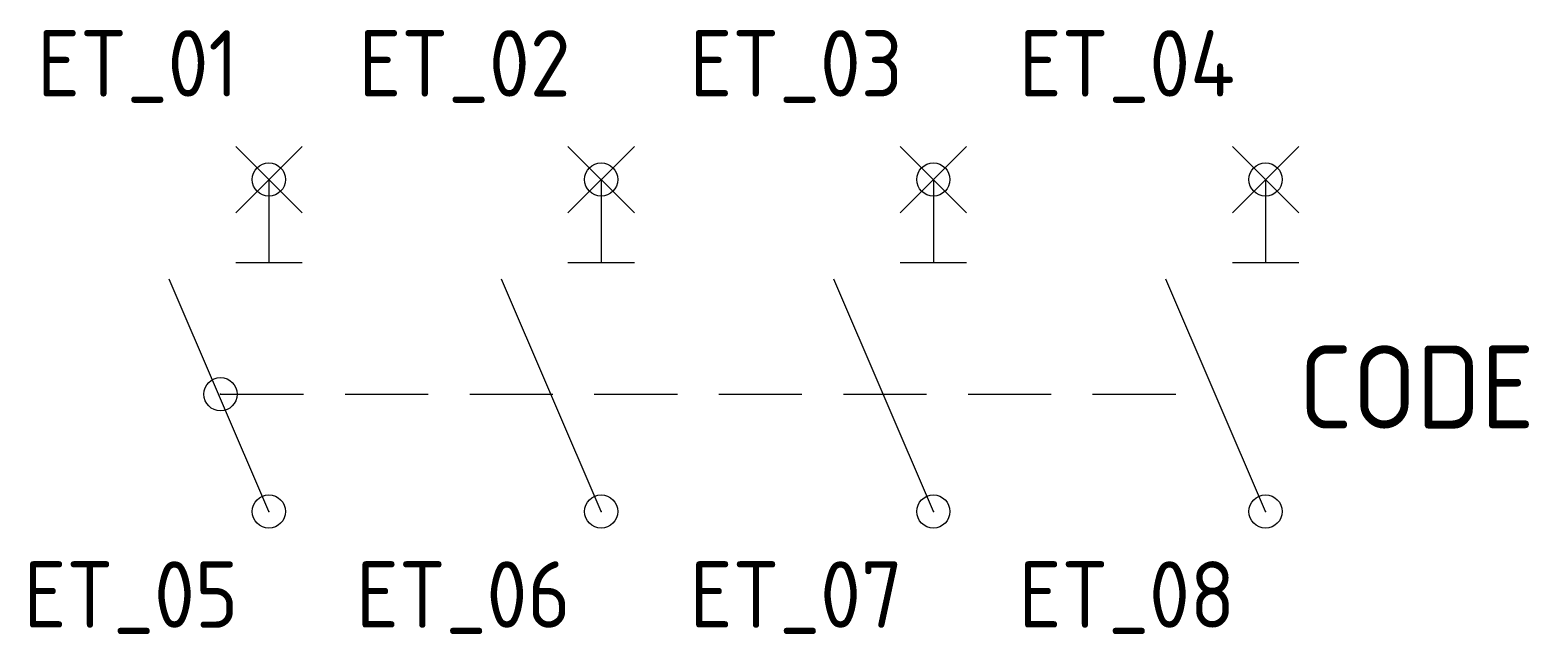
# Model space of a CAD drawing. Extents: x 390.3 to 435.4, y 191.3 to 209.5.
import ezdxf
from ezdxf.enums import TextEntityAlignment as Align

# ---------------------------------------------------------------- set-up
doc = ezdxf.new("R2010")
doc.units = 0
doc.header["$LTSCALE"] = 10
doc.header["$MEASUREMENT"] = 0
doc.header["$PDMODE"] = 32
doc.header["$PDSIZE"] = 1
doc.linetypes.add('DASHED2', pattern=[0.375, 0.25, -0.125])
doc.layers.get('0').update_dxf_attribs({"linetype": 'CONTINUOUS'})
for name, color, linetype in [('A', 7, 'CONTINUOUS'), ('C', 7, 'CONTINUOUS'), ('TKST2', 2, 'CONTINUOUS'), ('TKST3', 1, 'CONTINUOUS')]:
    doc.layers.add(name, color=color, linetype=linetype)
doc.styles.get("Standard").update_dxf_attribs({"font": 'ISO8', "width": 1.2})

msp = doc.modelspace()

# ---------------------------------------------------------------- linework, layer by layer
at = {"linetype": 'DASHED2'}
msp.add_line((396.044, 198.533), (426.003, 198.533), dxfattribs=at)
for points in [[(396.5, 204), (398.5, 206)], [(396.5, 206), (398.5, 204)], [(406.5, 204), (408.5, 206)], [(406.5, 206), (408.5, 204)], [(416.5, 206), (418.5, 204)], [(416.5, 204), (418.5, 206)], [(426.5, 206), (428.5, 204)], [(426.5, 204), (428.5, 206)], [(397.5, 205), (397.5, 202.5)], [(407.5, 205), (407.5, 202.5)], [(417.5, 205), (417.5, 202.5)], [(427.5, 205), (427.5, 202.5)], [(396.5, 202.5), (398.5, 202.5)], [(406.5, 202.5), (408.5, 202.5)], [(416.5, 202.5), (418.5, 202.5)], [(426.5, 202.5), (428.5, 202.5)], [(397.5, 195), (394.5, 202)], [(407.5, 195), (404.5, 202)], [(417.5, 195), (414.5, 202)], [(427.5, 195), (424.5, 202)]]:
    msp.add_lwpolyline(points)
at = {"layer": 'A', "color": 1}
msp.add_point((396.044, 198.533), dxfattribs=at)
at = {"layer": 'C', "color": 1}
msp.add_point((397.5, 205), dxfattribs=at)
at = {"layer": 'C', "color": 3}
msp.add_point((407.5, 205), dxfattribs=at)
at = {"layer": 'C', "color": 5}
msp.add_point((417.5, 205), dxfattribs=at)
at = {"layer": 'C', "color": 7}
msp.add_point((427.5, 205), dxfattribs=at)
at = {"layer": 'C', "color": 2}
msp.add_point((397.5, 195), dxfattribs=at)
at = {"layer": 'C', "color": 4}
msp.add_point((407.5, 195), dxfattribs=at)
at = {"layer": 'C', "color": 6}
msp.add_point((417.5, 195), dxfattribs=at)
at = {"layer": 'C', "color": 8}
msp.add_point((427.5, 195), dxfattribs=at)

# ---------------------------------------------------------------- texts
at = {"layer": 'TKST2'}
for tag, p in [('ET_01', (396.58, 207.5)), ('ET_02', (406.58, 207.5)), ('ET_03', (416.58, 207.5)), ('ET_04', (426.58, 207.5)), ('ET_05', (396.58, 191.5)), ('ET_06', (406.58, 191.5)), ('ET_07', (416.58, 191.5)), ('ET_08', (426.58, 191.5))]:
    msp.add_attdef(tag, text='', height=2, dxfattribs=at).set_placement(p, align=Align.RIGHT)
at = {"layer": 'TKST3'}
msp.add_attdef('CODE', (428.5, 197.5), '-Q', height=2.5, dxfattribs=at)

doc.saveas('drawing.dxf')
